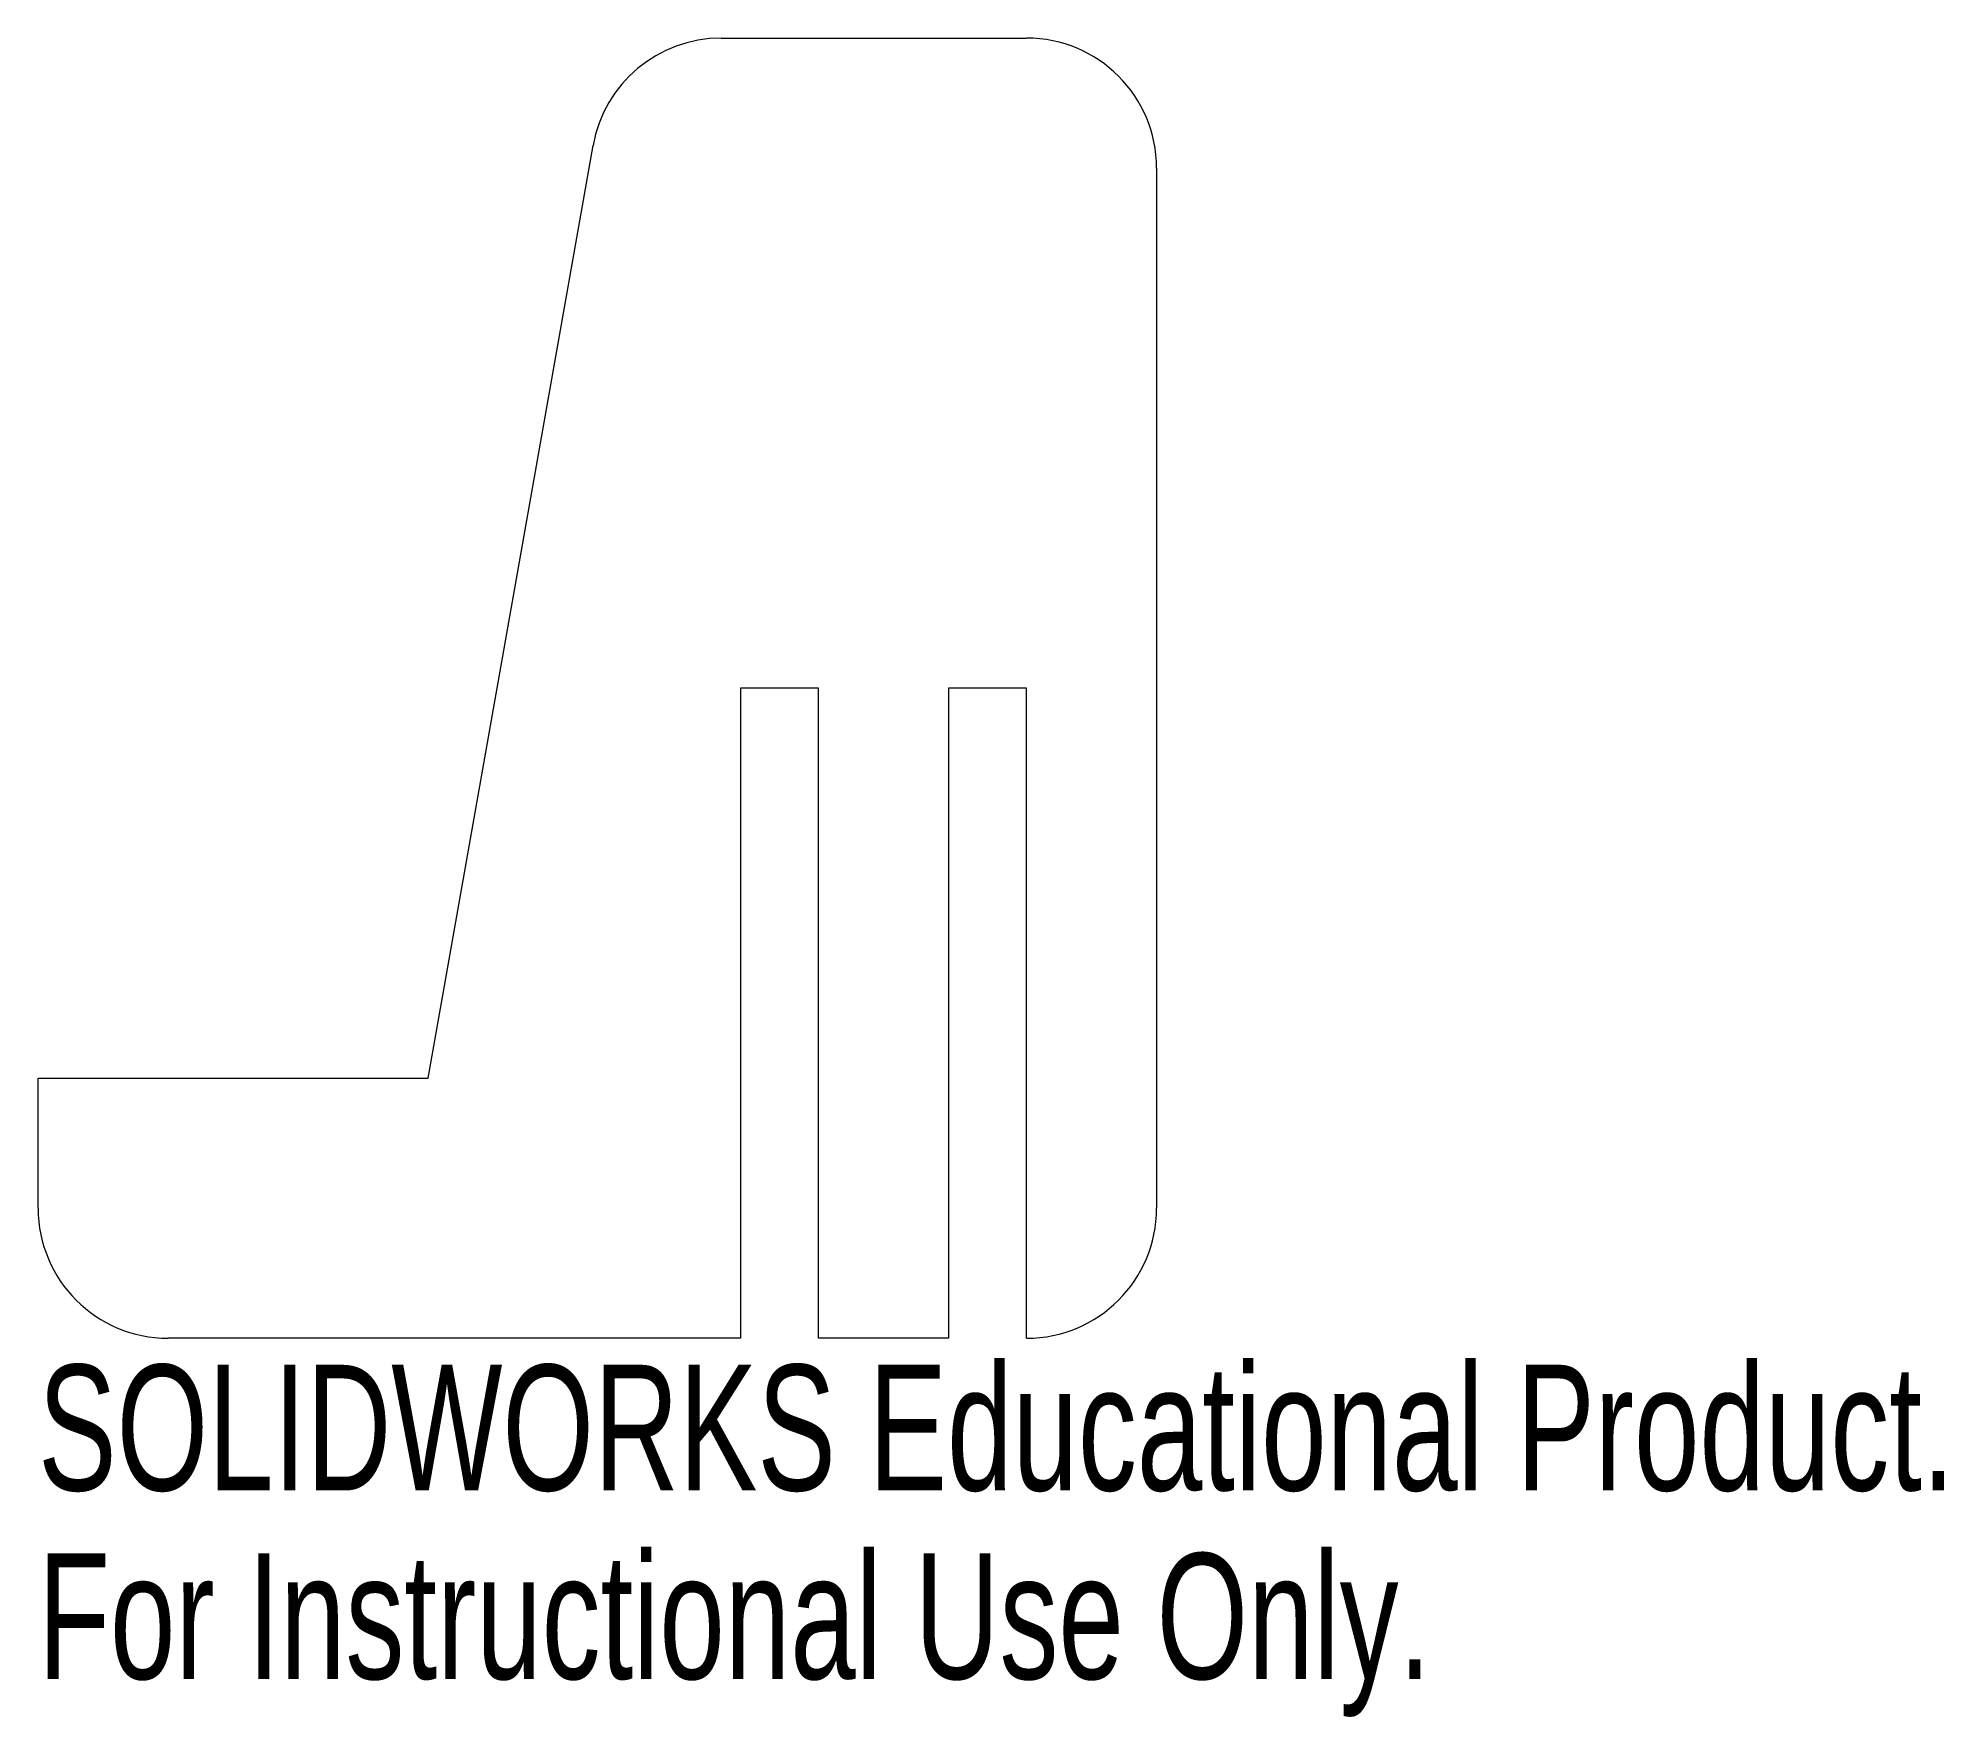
# Model space of a CAD drawing. Header units: millimetres. Extents: x 0 to 73.3, y -14.6 to 50.
import ezdxf

# ---------------------------------------------------------------- set-up
doc = ezdxf.new("R2010")
doc.units = ezdxf.units.MM
doc.styles.add('SLDTEXTSTYLE0', font='TXT', dxfattribs={"width": 0.7})

msp = doc.modelspace()

# ---------------------------------------------------------------- linework, layer by layer
at = {"color": 7, "linetype": 'Continuous', "lineweight": 15}
for p, q in [((26.259, 50), (38, 50)), ((15, 10), (21.335, 45.87)), ((43, 45), (43, 5)), ((27, 25), (27, 0)), ((30, 25), (27, 25)), ((30, 0), (30, 25)), ((35, 25), (35, 0)), ((38, 25), (35, 25)), ((38, 0), (38, 25)), ((0, 5), (0, 10)), ((0, 10), (15, 10)), ((27, 0), (5, 0)), ((35, 0), (30, 0))]:
    msp.add_line(p, q, dxfattribs=at)
for centre, start, end in [((26.259, 45), 90, 169.98426), ((38, 45), 0, 90), ((5, 5), 180, 270), ((38, 5), 270, 0)]:
    msp.add_arc(centre, 5, start, end, dxfattribs=at)

# ---------------------------------------------------------------- texts
at = {"color": 7, "linetype": 'Continuous', "char_height": 4.83362, "attachment_point": 1, "style": 'SLDTEXTSTYLE0'}
for s, insert in [('SOLIDWORKS Educational Product.', (0, -1.02)), ('For Instructional Use Only.', (0, -8.27))]:
    msp.add_mtext(s, dxfattribs=dict(at, insert=insert))

doc.saveas('drawing.dxf')
